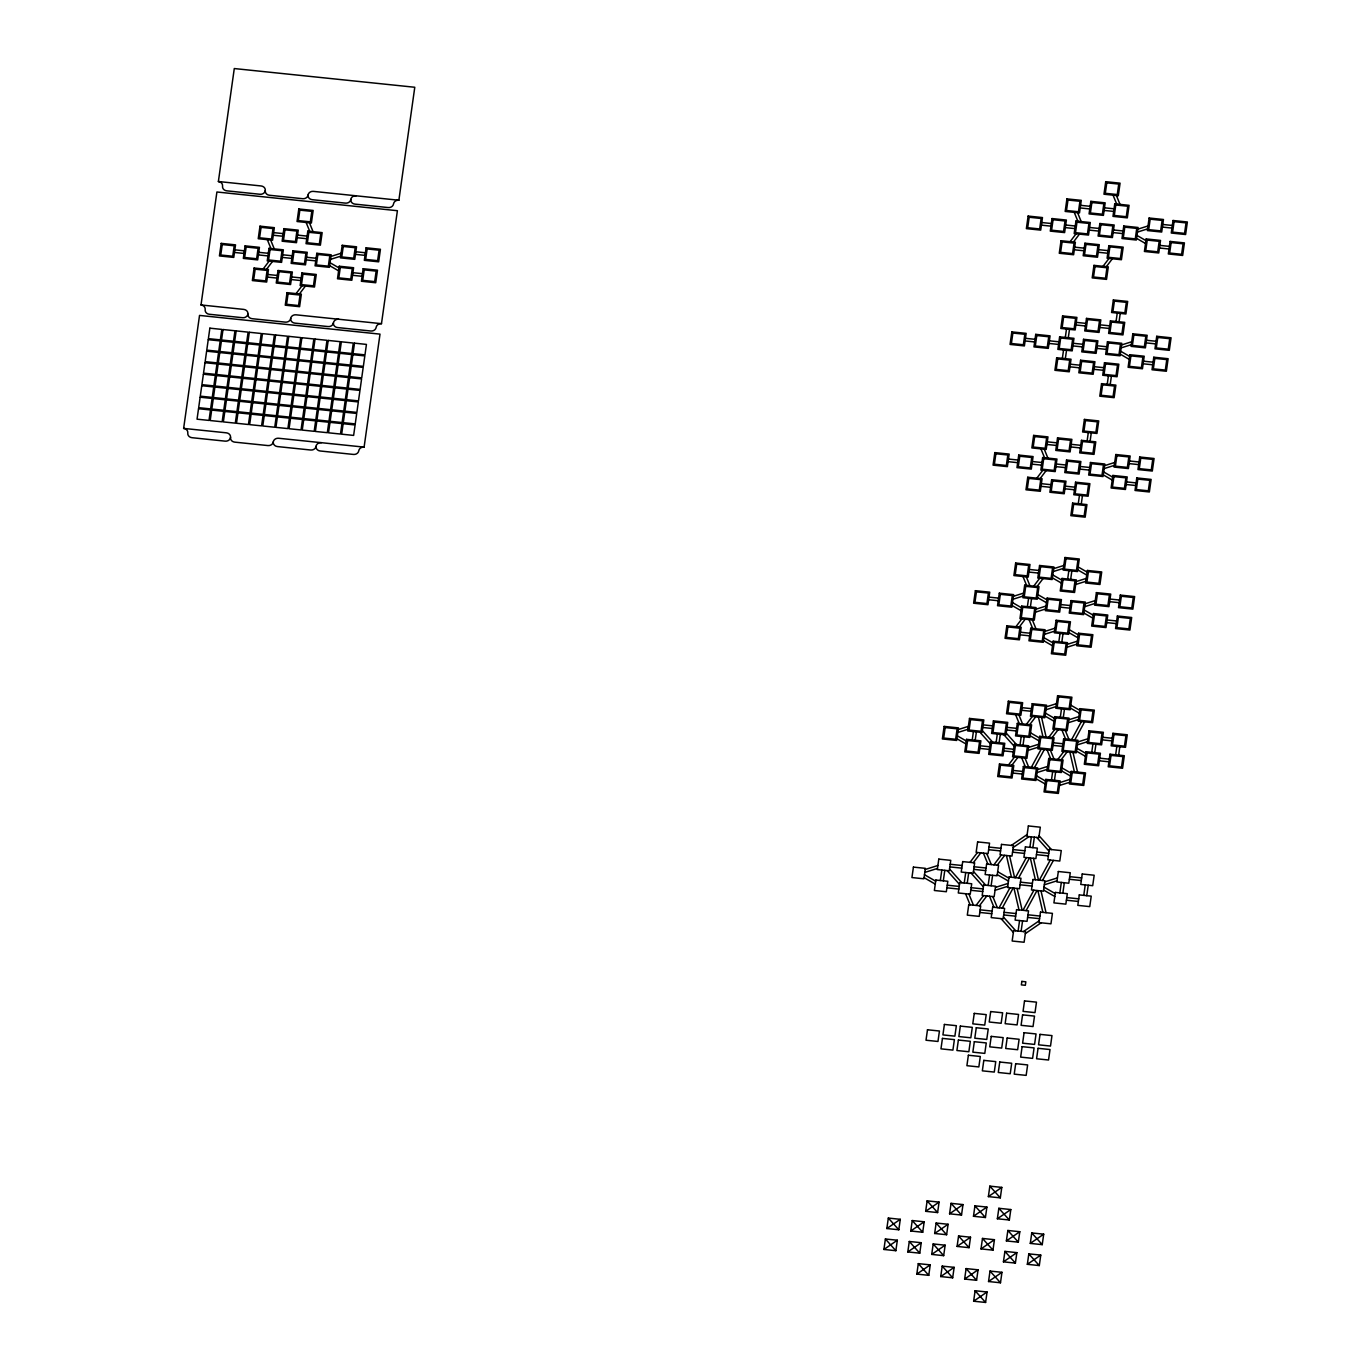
<?xml version="1.0" encoding="UTF-8"?>
<svg xmlns="http://www.w3.org/2000/svg" width="1371" height="1371" viewBox="0 0 1371 1371"><rect width="100%" height="100%" fill="white"/><g stroke="black" fill="none" stroke-linecap="round" stroke-linejoin="round"><path stroke-width="1.5" d="M183.628 428.403L199.532 315.416L380.007 334.13L364.103 447.117A4.781 4.182 -1 0 0 358.774 450.785A4.781 4.182 -1 0 1 353.444 454.435L320.197 450.99A4.781 4.182 -1 0 1 316.033 446.346A4.781 4.182 -1 0 1 310.686 450.014L277.439 446.569A4.781 4.182 -1 0 1 273.275 441.908A4.781 4.182 -1 0 1 267.945 445.575L234.698 442.13A4.781 4.182 -1 0 1 230.534 437.486A4.781 4.182 -1 0 0 226.369 432.825L183.628 428.403A4.781 4.182 -1 0 1 187.793 433.047A4.781 4.182 -1 0 0 191.957 437.692L225.204 441.154A4.781 4.182 -1 0 0 230.534 437.486M201.006 304.962L216.909 191.991L397.401 210.706L381.481 323.676A4.781 4.182 -1 0 0 376.151 327.343A4.781 4.182 -1 0 1 370.821 331.011L337.574 327.566A4.781 4.182 -1 0 1 333.41 322.905A4.781 4.182 -1 0 1 328.08 326.572L294.834 323.128A4.781 4.182 -1 0 1 290.669 318.483A4.781 4.182 -1 0 1 285.322 322.134L252.075 318.689A4.781 4.182 -1 0 1 247.911 314.045A4.781 4.182 -1 0 0 243.747 309.4L201.006 304.962A4.781 4.182 -1 0 1 205.17 309.606A4.781 4.182 -1 0 0 209.335 314.267L242.581 317.712A4.781 4.182 -1 0 0 247.911 314.045M218.383 181.52L234.287 68.55L414.779 87.264L398.875 200.235A4.781 4.182 -1 0 0 393.528 203.902A4.781 4.182 -1 0 1 388.199 207.569L354.952 204.125A4.781 4.182 -1 0 1 350.787 199.481A4.781 4.182 -1 0 1 345.458 203.131L312.211 199.686A4.781 4.182 -1 0 1 308.047 195.042A4.781 4.182 -1 0 1 302.7 198.709L269.453 195.265A4.781 4.182 -1 0 1 265.289 190.603A4.781 4.182 -1 0 0 261.124 185.959L218.383 181.52A4.781 4.182 -1 0 1 222.548 186.182A4.781 4.182 -1 0 0 226.712 190.826L259.959 194.271A4.781 4.182 -1 0 0 265.289 190.603M883.918 1249.461L885.392 1238.99L897.337 1240.224L895.863 1250.695L883.918 1249.461L897.337 1240.224M886.848 1228.536L888.322 1218.065L900.284 1219.316L898.81 1229.77L886.848 1228.536L900.284 1219.316M940.335 880.508L941.808 870.037M943.317 880.816L944.79 870.345M972.228 739.929L973.41 731.566M975.209 740.237L976.392 731.874M907.808 1251.929L909.281 1241.475L921.243 1242.709L919.77 1253.163L907.808 1251.929L921.243 1242.709M910.755 1231.004L912.229 1220.55L924.191 1221.784L922.717 1232.255L910.755 1231.004L924.191 1221.784M964.241 882.975L965.715 872.522M967.223 883.284L968.697 872.83M916.822 1274.087L918.296 1263.634L930.241 1264.867L928.767 1275.338L916.822 1274.087L930.241 1264.867M925.665 1211.33L927.139 1200.859L939.084 1202.11L937.61 1212.564L925.665 1211.33L939.084 1202.11M996.134 742.414L997.317 734.033M999.116 742.722L1000.299 734.342M931.714 1254.414L933.188 1243.943L945.15 1245.194L943.676 1255.647L931.714 1254.414L945.15 1245.194M934.662 1233.489L936.136 1223.035L948.098 1224.269L946.624 1234.723L934.662 1233.489L948.098 1224.269M988.148 885.46L989.622 875.006M1027.393 606.685L1028.576 598.322M1062.371 358.345L1063.536 349.982M1065.318 337.42L1066.484 329.057M991.13 885.769L992.604 875.315M1030.392 606.993L1031.558 598.63M1065.353 358.654L1066.535 350.291M1068.3 337.729L1069.483 329.366M940.729 1276.572L942.203 1266.119L954.147 1267.352L952.674 1277.806L940.729 1276.572L954.147 1267.352M949.572 1213.815L951.046 1203.344L962.99 1204.578L961.517 1215.049L949.572 1213.815L962.99 1204.578M1020.041 744.881L1021.206 736.518M1023.023 745.19L1024.206 736.827M957.095 1246.428L958.569 1235.974L970.531 1237.208L969.057 1247.661L957.095 1246.428L970.531 1237.208M964.636 1279.057L966.109 1268.586L978.054 1269.82L976.58 1280.291L964.636 1279.057L978.054 1269.82M973.479 1216.283L974.935 1205.829L986.897 1207.063L985.423 1217.517L973.479 1216.283L986.897 1207.063M1018.105 931.029L1019.578 920.558M1029.895 847.329L1031.369 836.876M1058.84 641.782L1060.023 633.419M1067.666 579.025L1068.849 570.644M1078.274 503.705L1079.457 495.325M1087.117 440.931L1088.3 432.568M1021.104 931.337L1022.577 920.866M1032.877 847.638L1034.351 837.184M1061.822 642.091L1063.005 633.728M1070.665 579.333L1071.848 570.953M1081.273 504.014L1082.439 495.651M1090.099 441.239L1091.282 432.876M973.633 1301.216L975.107 1290.745L987.069 1291.996L985.595 1302.45L973.633 1301.216L987.069 1291.996M981.002 1248.912L982.476 1238.441L994.438 1239.692L992.964 1250.146L981.002 1248.912L994.438 1239.692M988.371 1196.609L989.845 1186.138L1001.79 1187.389L1000.316 1197.843L988.371 1196.609L1001.79 1187.389M1051.471 779.979L1052.654 771.616M1060.314 717.222L1061.497 708.858M1107.237 384.223L1108.402 375.86M1116.063 321.465L1117.245 313.085M1054.47 780.288L1055.636 771.924M1063.296 717.53L1064.479 709.167M1110.219 384.531L1111.401 376.168M1119.062 321.774L1120.227 313.393M988.542 1281.525L990.016 1271.071L1001.961 1272.305L1000.487 1282.776L988.542 1281.525L1001.961 1272.305M997.368 1218.768L998.842 1208.297L1010.804 1209.548L1009.33 1220.001L997.368 1218.768L1010.804 1209.548M1003.435 1261.851L1004.909 1251.38L1016.854 1252.631L1015.397 1263.085L1003.435 1261.851L1016.854 1252.631M1006.383 1240.926L1007.856 1230.473L1019.801 1231.706L1018.327 1242.16L1006.383 1240.926L1019.801 1231.706M1059.852 892.898L1061.325 882.444M1062.851 893.207L1064.324 882.753M1091.744 752.319L1092.927 743.956M1094.744 752.628L1095.926 744.264M1027.342 1264.319L1028.816 1253.865L1040.76 1255.099L1039.287 1265.57L1027.342 1264.319L1040.76 1255.099M1030.289 1243.411L1031.763 1232.94L1043.708 1234.174L1042.234 1244.645L1030.289 1243.411L1043.708 1234.174M1083.758 895.383L1085.232 884.912M1086.757 895.691L1088.231 885.22M1115.651 754.804L1116.834 746.424M1118.65 755.113L1119.816 746.732M1031.352 767.28L1041.172 749.2M1034.505 767.606L1044.325 749.526M1071.625 739.62L1081.445 721.54M1074.778 739.946L1084.598 721.866M999.065 907.825L1009.981 887.723M1015.431 877.68L1026.348 857.578M1002.218 908.15L1013.118 888.048M1018.584 878.006L1029.501 857.903M1022.972 910.293L1033.888 890.207M1039.338 880.148L1050.255 860.063M1026.108 910.618L1037.024 890.533M1042.491 880.49L1053.408 860.388M263.198 268.956L269.162 261.09M266.54 269.299L272.503 261.433M296.102 293.6L302.066 285.716M299.444 293.942L305.407 286.076M1070.134 241.656L1076.081 233.79M1073.476 241.999L1079.423 234.133M1103.038 266.3L1109.002 258.434M1106.38 266.642L1112.344 258.776M1036.819 478.171L1042.783 470.304M1040.161 478.53L1046.124 470.647M1033.751 586.12L1039.715 578.236M1037.093 586.462L1043.057 578.596M1015.911 626.718L1021.875 618.852M1019.253 627.061L1025.217 619.195M1026.399 724.316L1032.346 716.45M1029.724 724.659L1035.688 716.793M1008.542 764.915L1014.506 757.049M1011.884 765.258L1017.848 757.392M1048.832 737.255L1054.779 729.389M1052.157 737.598L1058.121 729.732M970 862.359L977.437 852.505M973.341 862.702L980.779 852.865M1057.829 759.414L1063.793 751.548M1061.171 759.757L1067.135 751.891M993.906 864.827L1001.344 854.99M997.248 865.17L1004.686 855.333M976.049 905.443L983.504 895.589M979.391 905.785L986.846 895.948M1011.352 845.41L1027.136 834.562M1013.203 847.484L1029.004 836.636M1023.469 931.577L1039.269 920.729M1025.319 933.651L1041.12 922.803M330.925 256.446L341.071 253.258M330.514 259.376L340.659 256.188M1137.861 229.163L1148.007 225.958M1137.45 232.076L1147.596 228.888M1121.547 344.961L1131.709 341.756M1121.135 347.874L1131.298 344.687M1104.546 465.677L1114.709 462.473M1104.135 468.591L1114.297 465.403M1053.665 568.657L1063.827 565.469M1053.254 571.57L1063.416 568.382M1013.392 596.316L1023.554 593.129M1012.98 599.247L1023.143 596.042M1076.098 581.595L1086.26 578.408M1075.687 584.509L1085.849 581.321M1035.825 609.255L1045.97 606.068M1035.413 612.186L1045.559 608.981M1085.112 603.754L1095.258 600.567M1084.701 606.685L1094.846 603.48M1044.839 631.414L1054.985 628.226M1044.428 634.345L1054.573 631.157M1067.272 644.353L1077.417 641.165M1066.861 647.283L1077.006 644.096M958.226 729.561L968.372 726.373M957.815 732.491L967.96 729.286M1046.313 706.853L1056.458 703.666M1045.902 709.784L1056.047 706.579M1068.746 719.792L1078.891 716.605M1068.335 722.723L1078.48 719.518M1028.473 747.452L1038.618 744.264M1028.061 750.383L1038.207 747.195M1077.743 741.951L1087.906 738.763M1077.332 744.881L1087.494 741.694M1037.47 769.628L1047.615 766.423M1037.059 772.541L1047.204 769.354M1059.903 782.567L1070.048 779.362M1059.492 785.48L1069.637 782.293M925.202 869.488L937.901 865.495M924.791 872.419L937.49 868.426M995.449 887.397L1008.148 883.404M995.038 890.31L1007.736 886.317M1044.736 881.879L1057.418 877.903M1044.325 884.809L1057.007 880.816M1080.571 205.324L1090.134 206.318M1104.478 207.809L1114.04 208.803M1080.211 207.946L1089.774 208.94M1104.118 210.431L1113.68 211.408M1162.779 224.467L1172.342 225.461M1162.402 227.089L1171.965 228.066M1041.771 222.53L1051.334 223.524M1065.678 225.015L1075.241 226.009M1089.585 227.483L1099.148 228.477M1113.492 229.968L1123.055 230.962M1041.412 225.152L1050.974 226.146M1065.318 227.62L1074.864 228.614M1089.208 230.105L1098.771 231.099M1113.115 232.59L1122.678 233.584M1159.832 245.392L1169.394 246.386M1159.455 247.997L1169.017 248.991M1074.693 247.174L1084.255 248.168M1098.582 249.659L1108.145 250.636M1074.316 249.796L1083.878 250.773M1098.222 252.264L1107.785 253.258M398.875 200.235L313.376 191.374A4.781 4.182 -1 0 0 308.047 195.042M273.652 232.624L283.214 233.618M297.541 235.109L307.104 236.103M273.275 235.246L282.837 236.24M297.181 237.714L306.744 238.708M1076.218 322.374L1085.781 323.367M1100.125 324.841L1109.687 325.835M1075.858 324.978L1085.421 325.972M1099.765 327.463L1109.328 328.457M355.843 251.767L365.406 252.761M355.466 254.372L365.029 255.366M1146.464 340.265L1156.027 341.259M1146.105 342.887L1155.667 343.881M234.835 249.83L244.398 250.824M258.742 252.315L268.305 253.309M282.649 254.783L292.212 255.777M306.556 257.268L316.118 258.262M234.475 252.453L244.038 253.446M258.382 254.92L267.945 255.914M282.289 257.405L291.852 258.399M306.196 259.89L315.741 260.867M1025.474 338.329L1035.036 339.323M1049.381 340.813L1058.926 341.807M1073.27 343.298L1082.833 344.275M1097.177 345.766L1106.74 346.76M1025.097 340.951L1034.659 341.945M1049.004 343.436L1058.566 344.412M1072.91 345.903L1082.473 346.897M1096.817 348.388L1106.38 349.382M352.895 272.692L362.458 273.669M352.518 275.297L362.081 276.291M1143.517 361.19L1153.08 362.184M1143.157 363.795L1152.72 364.789M267.756 274.474L277.319 275.468M291.663 276.942L301.226 277.936M267.379 277.079L276.942 278.073M291.286 279.564L300.849 280.558M1070.34 364.206L1079.902 365.2M1094.229 366.691L1103.792 367.685M1069.963 366.828L1079.525 367.822M1093.869 369.313L1103.432 370.29M381.481 323.676L295.999 314.816A4.781 4.182 -1 0 0 290.669 318.483M1047.273 441.839L1056.835 442.833M1071.179 444.324L1080.742 445.318M1046.913 444.461L1056.475 445.455M1070.802 446.946L1080.365 447.94M1129.464 460.982L1139.027 461.976M1129.104 463.604L1138.667 464.598M1008.473 459.045L1018.036 460.039M1032.38 461.53L1041.943 462.524M1056.287 464.015L1065.85 464.992M1080.177 466.483L1089.739 467.477M1008.096 461.667L1017.659 462.661M1032.003 464.152L1041.566 465.129M1055.91 466.62L1065.473 467.614M1079.817 469.105L1089.379 470.099M1126.516 481.906L1136.079 482.9M1126.157 484.511L1135.719 485.505M1041.377 483.689L1050.94 484.683M1065.284 486.174L1074.847 487.168M1041.017 486.311L1050.58 487.305M1064.924 488.779L1074.487 489.773M364.103 447.117L278.621 438.257A4.781 4.182 -1 0 0 273.275 441.908M1029.295 569.462L1038.858 570.456M1028.936 572.084L1038.498 573.078M1110.03 599.058L1119.593 600.052M1109.653 601.68L1119.216 602.674M989.022 597.139L998.585 598.116M1060.743 604.56L1070.305 605.554M988.662 599.744L998.225 600.738M1060.366 607.182L1069.928 608.176M1107.082 619.983L1116.645 620.977M1106.705 622.605L1116.268 623.599M1020.47 632.237L1030.032 633.231M1020.093 634.842L1029.655 635.836M1021.943 707.676L1031.506 708.653M1021.566 710.281L1031.129 711.275M983.144 724.865L992.707 725.859M1007.051 727.35L1016.597 728.344M1102.661 737.272L1112.224 738.249M982.767 727.487L992.33 728.481M1006.674 729.972L1016.237 730.966M1102.301 739.877L1111.864 740.871M1053.374 742.774L1062.936 743.768M1053.014 745.378L1062.576 746.372M980.196 745.79L989.759 746.784M1004.103 748.275L1013.666 749.269M1099.713 758.18L1109.276 759.174M979.819 748.412L989.382 749.406M1003.726 750.88L1013.289 751.874M1099.353 760.802L1108.916 761.796M1013.1 770.433L1022.663 771.427M1012.741 773.055L1022.303 774.032M989.005 847.072L1000.95 848.323M1012.912 849.557L1024.857 850.791M1036.819 852.042L1048.764 853.276M988.628 849.694L1000.59 850.928M1012.535 852.162L1024.497 853.413M1036.442 854.647L1048.404 855.881M950.189 864.278L962.151 865.512M974.096 866.763L986.057 867.997M1069.723 876.669L1081.668 877.92M949.829 866.9L961.774 868.134M973.736 869.368L985.68 870.619M1069.363 879.291L1081.308 880.525M1020.435 882.17L1032.397 883.421M1020.075 884.792L1032.02 886.026M947.258 885.203L959.203 886.437M971.148 887.688L983.11 888.922M1066.775 897.594L1078.737 898.828M946.881 887.808L958.843 889.059M970.788 890.293L982.733 891.527M1066.415 900.216L1078.36 901.45M980.162 909.847L992.107 911.081M1004.069 912.315L1016.014 913.566M1027.976 914.8L1039.921 916.034M979.802 912.452L991.747 913.703M1003.692 914.937L1015.654 916.171M1027.599 917.422L1039.561 918.656M1136.97 235.435L1145.95 240.611M1136.559 238.348L1145.539 243.524M1120.673 351.233L1129.635 356.409M1120.261 354.164L1129.224 359.339M1103.672 471.95L1112.635 477.125M1103.261 474.88L1112.224 480.056M1078.172 566.943L1087.134 572.118M1077.76 569.873L1086.723 575.049M1052.791 574.929L1061.754 580.104M1052.38 577.859L1061.343 583.035M1084.221 610.026L1093.201 615.202M1083.81 612.957L1092.79 618.132M1037.881 594.62L1046.861 599.795M1037.47 597.533L1046.45 602.709M1069.329 629.717L1078.309 634.893M1068.917 632.631L1077.897 637.806M1012.518 602.589L1021.481 607.764M1012.106 605.519L1021.069 610.695M1043.948 637.686L1052.928 642.879M1043.537 640.617L1052.517 645.792M330.034 262.735L339.014 267.911M329.623 265.648L338.603 270.824M1070.802 705.157L1079.782 710.332M1070.391 708.07L1079.371 713.246M1045.422 713.126L1054.402 718.301M1045.01 716.056L1053.991 721.232M1076.869 748.24L1085.832 753.416M1076.458 751.154L1085.421 756.329M1030.529 732.817L1039.492 737.992M1030.118 735.73L1039.081 740.906M1061.959 767.914L1070.94 773.09M1061.548 770.845L1070.528 776.02M1036.596 775.9L1045.559 781.076M1036.185 778.814L1045.148 783.989M957.335 735.833L966.315 741.008M956.924 738.763L965.904 743.939M1043.999 887.123L1055.207 893.584M1043.588 890.036L1054.796 896.514M997.66 871.699L1008.885 878.16M997.248 874.629L1008.473 881.09M924.465 874.715L935.69 881.193M924.054 877.646L935.279 884.124M1006.228 733.091L1016.477 744.522M1003.863 734.719L1014.094 746.15M982.339 730.606L992.57 742.037M979.957 732.234L990.188 743.665M1039.098 835.796L1051.437 849.574M1036.716 837.424L1049.055 851.202M973.444 871.442L985.766 885.22M971.062 873.07L983.401 886.848M1003.401 917.01L1015.74 930.772M1001.036 918.639L1013.375 932.4M949.537 868.974L961.876 882.735M947.155 870.602L959.494 884.364M989.845 1186.138L1000.316 1197.843M1031.763 1232.94L1042.234 1244.645M998.842 1208.297L1009.33 1220.001M1007.856 1230.473L1018.327 1242.16M1028.816 1253.865L1039.287 1265.57M974.935 1205.829L985.423 1217.517M1004.909 1251.38L1015.397 1263.085M951.046 1203.344L961.517 1215.049M982.476 1238.441L992.964 1250.146M927.139 1200.859L937.61 1212.564M958.569 1235.974L969.057 1247.661M990.016 1271.071L1000.487 1282.776M936.136 1223.035L946.624 1234.723M966.109 1268.586L976.58 1280.291M912.229 1220.55L922.717 1232.255M933.188 1243.943L943.676 1255.647M975.107 1290.745L985.595 1302.45M942.203 1266.119L952.674 1277.806M888.322 1218.065L898.81 1229.77M909.281 1241.475L919.77 1253.163M918.296 1263.634L928.767 1275.338M885.392 1238.99L895.863 1250.695M1116.405 195.505L1120.004 204.382M1113.063 195.162L1116.662 204.022M1077.589 212.711L1081.188 221.588M1074.247 212.368L1077.863 221.228M1044.291 449.225L1047.89 458.103M1040.949 448.883L1044.548 457.743M1026.313 576.848L1029.929 585.725M1022.972 576.505L1026.588 585.366M1032.38 619.932L1035.979 628.792M1029.038 619.589L1032.637 628.449M1065.301 730.469L1068.9 739.329M1061.959 730.126L1065.558 738.986M1050.392 750.16L1054.008 759.02M1047.05 749.817L1050.666 758.677M1018.961 715.062L1022.56 723.922M1015.62 714.702L1019.219 723.58M1025.011 758.129L1028.627 767.006M1021.686 757.786L1025.285 766.663M986.76 853.482L991.267 864.553M983.418 853.139L987.925 864.21M992.827 896.565L997.334 907.636M989.485 896.206L993.992 907.294M968.92 894.081L973.427 905.168M965.578 893.738L970.085 904.809M309.469 222.805L313.068 231.682M306.127 222.462L309.726 231.322M270.653 240.011L274.269 248.871M267.328 239.668L270.927 248.528M1073.013 752.508L1077.537 772.079M1069.86 752.165L1074.384 771.753M1041.566 717.393L1046.09 736.981M1038.43 717.067L1042.937 736.638M1033.477 858.315L1038.498 880.062M1041.017 890.944L1046.039 912.692M1030.324 857.989L1035.362 879.736M1037.864 890.619L1042.885 912.366M1009.57 855.847L1014.591 877.594M1017.111 888.459L1022.132 910.207M1006.434 855.521L1011.455 877.269M1013.957 888.134L1018.979 909.881M316.033 446.346A4.781 4.182 -1 0 1 321.362 442.679M333.41 322.905A4.781 4.182 -1 0 1 338.74 319.237M350.787 199.481A4.781 4.182 -1 0 1 356.117 195.813M221.194 243.37L219.429 255.931L233.773 257.422L235.538 244.861L221.194 243.37M198.521 408.712L197.047 419.183L209.009 420.417L210.483 409.963L198.521 408.712M200.149 397.213L198.675 407.667L210.62 408.918L212.094 398.447L200.149 397.213M201.76 385.697L200.286 396.168L212.248 397.401L213.722 386.948L201.76 385.697M203.388 374.197L201.914 384.651L213.859 385.902L215.333 375.431L203.388 374.197M204.999 362.698L203.525 373.152L215.487 374.386L216.961 363.932L204.999 362.698M206.627 351.182L205.153 361.636L217.098 362.887L218.572 352.416L206.627 351.182M208.238 339.682L206.764 350.136L218.726 351.37L220.2 340.916L208.238 339.682M209.866 328.166L208.392 338.637L220.337 339.871L221.811 329.417L209.866 328.166M222.239 244.552L220.765 255.006L232.727 256.24L234.201 245.786L222.239 244.552M211.665 410.083L210.191 420.537L222.153 421.788L223.627 411.317L211.665 410.083M213.293 398.567L211.82 409.038L223.764 410.272L225.238 399.818L213.293 398.567M214.904 387.068L213.43 397.521L225.392 398.772L226.866 388.301L214.904 387.068M216.532 375.568L215.058 386.022L227.003 387.256L228.477 376.802L216.532 375.568M218.143 364.052L216.669 374.506L228.631 375.757L230.105 365.286L218.143 364.052M219.771 352.553L218.297 363.007L230.242 364.24L231.716 353.787L219.771 352.553M221.399 341.036L219.926 351.507L231.87 352.741L233.344 342.287L221.399 341.036M223.01 329.537L221.536 339.991L233.498 341.225L234.972 330.771L223.01 329.537M245.101 245.855L243.335 258.399L257.679 259.89L259.445 247.346L245.101 245.855M246.146 247.02L244.672 257.491L256.634 258.725L258.108 248.271L246.146 247.02M224.81 411.437L223.353 421.908L235.298 423.142L236.772 412.688L224.81 411.437M226.438 399.938L224.964 410.392L236.926 411.643L238.383 401.172L226.438 399.938M228.066 388.439L226.592 398.892L238.537 400.126L240.011 389.672L228.066 388.439M229.677 376.922L228.203 387.376L240.165 388.627L241.639 378.156L229.677 376.922M231.305 365.423L229.831 375.877L241.776 377.111L243.25 366.657L231.305 365.423M232.916 353.907L231.442 364.378L243.404 365.611L244.878 355.158L232.916 353.907M234.544 342.407L233.07 352.861L245.015 354.095L246.489 343.641L234.544 342.407M236.155 330.891L234.681 341.362L246.643 342.596L248.117 332.142L236.155 330.891M254.115 268.013L252.35 280.575L266.677 282.049L268.459 269.504L254.115 268.013M259.993 226.164L258.228 238.725L272.572 240.216L274.337 227.655L259.993 226.164M255.16 269.179L253.686 279.65L265.631 280.884L267.105 270.43L255.16 269.179M261.056 227.346L259.582 237.8L271.527 239.034L273 228.58L261.056 227.346M237.971 412.808L236.498 423.262L248.442 424.513L249.916 414.042L237.971 412.808M239.582 401.292L238.108 411.763L250.07 412.997L251.544 402.543L239.582 401.292M241.21 389.792L239.736 400.246L251.681 401.497L253.155 391.026L241.21 389.792M242.821 378.293L241.347 388.747L253.309 389.981L254.783 379.527L242.821 378.293M244.449 366.777L242.975 377.248L254.92 378.482L256.394 368.011L244.449 366.777M246.06 355.278L244.586 365.731L256.548 366.965L258.022 356.511L246.06 355.278M247.688 343.761L246.214 354.232L258.159 355.466L259.633 345.012L247.688 343.761M249.299 332.262L247.843 342.716L259.787 343.967L261.261 333.496L249.299 332.262M269.007 248.34L267.242 260.884L281.586 262.375L283.351 249.813L269.007 248.34M270.053 249.505L268.579 259.959L280.541 261.21L282.015 250.739L270.053 249.505M251.116 414.162L249.642 424.633L261.587 425.867L263.061 415.413L251.116 414.162M252.727 402.663L251.253 413.117L263.215 414.368L264.689 403.897L252.727 402.663M254.355 391.163L252.881 401.617L264.826 402.851L266.3 392.397L254.355 391.163M255.966 379.647L254.509 390.118L266.454 391.352L267.928 380.881L255.966 379.647M257.594 368.148L256.12 378.602L268.082 379.836L269.539 369.382L257.594 368.148M259.222 356.631L257.748 367.102L269.693 368.336L271.167 357.882L259.222 356.631M260.833 345.132L259.359 355.586L271.321 356.837L272.795 346.366L260.833 345.132M262.461 333.616L260.987 344.087L272.932 345.321L274.406 334.867L262.461 333.616M278.022 270.498L276.239 283.043L290.583 284.534L292.349 271.989L278.022 270.498M283.9 228.649L282.135 241.21L296.479 242.684L298.244 230.139L283.9 228.649M279.067 271.664L277.593 282.118L289.538 283.369L291.012 272.898L279.067 271.664M284.962 229.814L283.489 240.285L295.433 241.519L296.907 231.065L284.962 229.814M264.26 415.533L262.786 425.987L274.748 427.238L276.205 416.767L264.26 415.533M265.888 404.034L264.414 414.488L276.359 415.721L277.833 405.268L265.888 404.034M267.499 392.517L266.025 402.988L277.987 404.222L279.461 393.751L267.499 392.517M269.127 381.018L267.653 391.472L279.598 392.706L281.072 382.252L269.127 381.018M270.738 369.502L269.264 379.973L281.226 381.207L282.7 370.753L270.738 369.502M272.366 358.002L270.892 368.456L282.837 369.707L284.311 359.236L272.366 358.002M273.977 346.486L272.503 356.957L284.465 358.191L285.939 347.737L273.977 346.486M275.605 334.987L274.131 345.441L286.076 346.692L287.55 336.221L275.605 334.987M287.019 292.657L285.254 305.202L299.598 306.693L301.363 294.148L287.019 292.657M292.914 250.807L291.149 263.369L305.493 264.86L307.258 252.298L292.914 250.807M298.809 208.975L297.044 221.519L311.388 223.01L313.154 210.448L298.809 208.975M288.064 293.822L286.59 304.293L298.552 305.527L300.026 295.056L288.064 293.822M293.96 251.99L292.486 262.444L304.448 263.678L305.922 253.224L293.96 251.99M299.855 210.14L298.381 220.594L310.326 221.845L311.8 211.374L299.855 210.14M277.405 416.904L275.931 427.358L287.893 428.592L289.367 418.138L277.405 416.904M279.033 405.388L277.559 415.859L289.504 417.092L290.978 406.621L279.033 405.388M280.644 393.888L279.17 404.342L291.132 405.576L292.606 395.122L280.644 393.888M282.272 382.372L280.798 392.843L292.743 394.077L294.217 383.623L282.272 382.372M283.883 370.873L282.409 381.327L294.371 382.578L295.845 372.107L283.883 370.873M285.511 359.356L284.037 369.827L295.982 371.061L297.456 360.607L285.511 359.356M287.139 347.857L285.665 358.311L297.61 359.562L299.084 349.091L287.139 347.857M288.75 336.358L287.276 346.812L299.238 348.045L300.712 337.592L288.75 336.358M301.911 272.966L300.146 285.528L314.49 287.019L316.255 274.457L301.911 272.966M307.807 231.133L306.041 243.678L320.386 245.169L322.151 232.624L307.807 231.133M302.974 274.149L301.5 284.602L313.445 285.836L314.919 275.382L302.974 274.149M308.852 232.299L307.378 242.753L319.34 244.004L320.814 233.533L308.852 232.299M290.549 418.258L289.075 428.729L301.037 429.963L302.511 419.492L290.549 418.258M292.177 406.759L290.703 417.212L302.648 418.446L304.122 407.992L292.177 406.759M293.805 395.242L292.331 405.713L304.276 406.947L305.75 396.493L293.805 395.242M295.416 383.743L293.942 394.197L305.904 395.448L307.378 384.977L295.416 383.743M297.044 372.226L295.57 382.698L307.515 383.931L308.989 373.478L297.044 372.226M298.655 360.727L297.181 371.181L309.143 372.432L310.617 361.961L298.655 360.727M300.283 349.211L298.809 359.682L310.754 360.916L312.228 350.462L300.283 349.211M301.894 337.712L300.42 348.165L312.382 349.416L313.856 338.945L301.894 337.712M316.821 253.292L315.056 265.837L329.4 267.328L331.165 254.783L316.821 253.292M317.866 254.458L316.393 264.929L328.337 266.163L329.811 255.691L317.866 254.458M303.711 419.629L302.237 430.083L314.182 431.317L315.656 420.863L303.711 419.629M305.322 408.112L303.848 418.583L315.81 419.817L317.284 409.363L305.322 408.112M306.95 396.613L305.476 407.067L317.421 408.318L318.895 397.847L306.95 396.613M308.561 385.097L307.087 395.568L319.049 396.802L320.523 386.348L308.561 385.097M310.189 373.598L308.715 384.051L320.66 385.302L322.134 374.831L310.189 373.598M311.8 362.081L310.326 372.552L322.288 373.786L323.762 363.332L311.8 362.081M313.428 350.582L311.954 361.036L323.899 362.287L325.373 351.816L313.428 350.582M315.039 339.083L313.565 349.536L325.527 350.77L327.001 340.316L315.039 339.083M316.855 420.983L315.381 431.454L327.326 432.688L328.8 422.234L316.855 420.983M318.466 409.483L316.992 419.937L328.954 421.188L330.428 410.717L318.466 409.483M320.094 397.967L318.62 408.438L330.565 409.672L332.039 399.218L320.094 397.967M321.705 386.468L320.248 396.922L332.193 398.173L333.667 387.702L321.705 386.468M323.333 374.951L321.859 385.422L333.821 386.656L335.278 376.202L323.333 374.951M324.961 363.452L323.487 373.906L335.432 375.157L336.906 364.686L324.961 363.452M326.572 351.953L325.098 362.407L337.06 363.641L338.534 353.187L326.572 351.953M328.2 340.436L326.726 350.907L338.671 352.141L340.145 341.67L328.2 340.436M339.254 266.231L337.489 278.776L351.833 280.267L353.598 267.722L339.254 266.231M342.202 245.306L340.436 257.868L354.763 259.342L356.546 246.797L342.202 245.306M340.299 267.396L338.826 277.867L350.77 279.101L352.244 268.647L340.299 267.396M343.247 246.472L341.773 256.943L353.718 258.176L355.192 247.723L343.247 246.472M330 422.354L328.526 432.808L340.488 434.041L341.945 423.588L330 422.354M331.628 410.837L330.154 421.308L342.099 422.542L343.573 412.088L331.628 410.837M333.239 399.338L331.765 409.792L343.727 411.043L345.201 400.572L333.239 399.338M334.867 387.822L333.393 398.293L345.338 399.527L346.812 389.073L334.867 387.822M336.478 376.322L335.004 386.776L346.966 388.027L348.44 377.556L336.478 376.322M338.106 364.823L336.632 375.277L348.577 376.511L350.051 366.057L338.106 364.823M339.717 353.307L338.243 363.778L350.205 365.012L351.679 354.541L339.717 353.307M341.345 341.807L339.871 352.261L351.816 353.495L353.29 343.041L341.345 341.807M363.161 268.716L361.396 281.261L375.723 282.752L377.505 270.19L363.161 268.716M366.108 247.791L364.326 260.336L378.67 261.827L380.435 249.282L366.108 247.791M364.206 269.881L362.732 280.335L374.677 281.586L376.151 271.115L364.206 269.881M367.154 248.956L365.68 259.41L377.625 260.661L379.099 250.19L367.154 248.956M343.144 423.708L341.67 434.179L353.632 435.412L355.106 424.959L343.144 423.708M344.772 412.208L343.298 422.662L355.243 423.913L356.717 413.442L344.772 412.208M346.383 400.692L344.909 411.163L356.871 412.397L358.345 401.943L346.383 400.692M348.011 389.193L346.537 399.647L358.482 400.898L359.956 390.427L348.011 389.193M349.622 377.693L348.148 388.147L360.11 389.381L361.584 378.927L349.622 377.693M351.25 366.177L349.776 376.648L361.721 377.882L363.195 367.411L351.25 366.177M352.861 354.678L351.404 365.132L363.349 366.365L364.823 355.912L352.861 354.678M354.489 343.161L353.015 353.632L364.977 354.866L366.434 344.412L354.489 343.161M913.412 867.106L911.938 877.56L923.9 878.794L925.374 868.34L913.412 867.106M944.122 726.407L942.357 738.952L956.684 740.443L958.466 727.881L944.122 726.407M945.167 727.573L943.694 738.026L955.638 739.26L957.112 728.806L945.167 727.573M975.381 590.678L973.616 603.223L987.96 604.714L989.725 592.169L975.381 590.678M994.832 452.601L993.067 465.146L1007.394 466.637L1009.176 454.075L994.832 452.601M1011.832 331.885L1010.05 344.429L1024.394 345.92L1026.159 333.359L1011.832 331.885M1028.13 216.07L1026.365 228.631L1040.709 230.122L1042.474 217.561L1028.13 216.07M935.845 880.045L934.371 890.499L946.333 891.733L947.807 881.279L935.845 880.045M938.792 859.12L937.318 869.574L949.28 870.825L950.754 860.354L938.792 859.12M976.426 591.844L974.952 602.315L986.914 603.548L988.388 593.077L976.426 591.844M995.877 453.767L994.403 464.221L1006.348 465.472L1007.822 455.001L995.877 453.767M1012.878 333.05L1011.404 343.504L1023.349 344.755L1024.822 334.284L1012.878 333.05M1029.175 217.252L1027.702 227.706L1039.664 228.94L1041.137 218.486L1029.175 217.252M966.555 739.346L964.773 751.891L979.117 753.382L980.899 740.82L966.555 739.346M969.503 718.421L967.72 730.966L982.064 732.457L983.83 719.912L969.503 718.421M967.6 740.511L966.127 750.965L978.071 752.216L979.545 741.745L967.6 740.511M970.548 719.586L969.074 730.04L981.019 731.291L982.493 720.82L970.548 719.586M927.482 1029.775L926.008 1040.229L937.97 1041.463L939.443 1031.009L927.482 1029.775M999.288 593.163L997.522 605.708L1011.867 607.199L1013.632 594.637L999.288 593.163M1018.739 455.069L1016.956 467.631L1031.3 469.105L1033.083 456.56L1018.739 455.069M1035.722 334.353L1033.957 346.914L1048.301 348.388L1050.066 335.844L1035.722 334.353M1052.037 218.555L1050.272 231.116L1064.616 232.59L1066.381 220.046L1052.037 218.555M959.751 882.513L958.278 892.984L970.24 894.218L971.713 883.764L959.751 882.513M962.699 861.588L961.225 872.059L973.187 873.293L974.661 862.839L962.699 861.588M1000.333 594.329L998.859 604.782L1010.821 606.016L1012.295 595.562L1000.333 594.329M1019.784 456.235L1018.31 466.706L1030.255 467.939L1031.729 457.486L1019.784 456.235M1036.784 335.518L1035.311 345.989L1047.255 347.223L1048.729 336.769L1036.784 335.518M1053.082 219.72L1051.608 230.191L1063.57 231.425L1065.027 220.971L1053.082 219.72M942.443 1038.395L940.969 1048.849L952.914 1050.1L954.387 1039.629L942.443 1038.395M944.396 1024.445L942.922 1034.899L954.884 1036.15L956.358 1025.679L944.396 1024.445M990.462 741.814L988.68 754.376L1003.024 755.849L1004.789 743.305L990.462 741.814M993.392 720.889L991.627 733.451L1005.971 734.942L1007.736 722.38L993.392 720.889M1006.828 625.776L1005.046 638.32L1019.39 639.811L1021.172 627.267L1006.828 625.776M1015.654 563.018L1013.889 575.563L1028.233 577.054L1029.998 564.492L1015.654 563.018M1027.736 477.228L1025.971 489.79L1040.315 491.281L1042.08 478.719L1027.736 477.228M1033.631 435.395L1031.866 447.94L1046.21 449.431L1047.975 436.886L1033.631 435.395M1061.034 240.713L1059.269 253.275L1073.613 254.749L1075.378 242.204L1061.034 240.713M1066.929 198.881L1065.164 211.425L1079.508 212.916L1081.273 200.355L1066.929 198.881M968.766 904.671L967.292 915.143L979.237 916.376L980.711 905.923L968.766 904.671M977.609 841.914L976.135 852.368L988.08 853.619L989.554 843.148L977.609 841.914M991.507 742.979L990.033 753.45L1001.978 754.684L1003.452 744.23L991.507 742.979M994.455 722.071L992.981 732.525L1004.926 733.759L1006.4 723.305L994.455 722.071M1007.874 626.941L1006.4 637.412L1018.345 638.646L1019.818 628.192L1007.874 626.941M1016.699 564.184L1015.243 574.638L1027.187 575.889L1028.661 565.418L1016.699 564.184M1028.781 478.41L1027.307 488.864L1039.269 490.098L1040.743 479.644L1028.781 478.41M1034.677 436.561L1033.203 447.015L1045.165 448.266L1046.639 437.795L1034.677 436.561M1062.097 241.879L1060.623 252.35L1072.568 253.584L1074.041 243.13L1062.097 241.879M1067.975 200.046L1066.501 210.5L1078.463 211.751L1079.937 201.28L1067.975 200.046M958.38 1040.041L956.907 1050.512L968.851 1051.746L970.325 1041.292L958.38 1040.041M960.334 1026.091L958.86 1036.562L970.822 1037.796L972.296 1027.342L960.334 1026.091M999.459 763.973L997.694 776.534L1012.038 778.025L1013.803 765.464L999.459 763.973M1008.302 701.215L1006.537 713.76L1020.881 715.251L1022.646 702.706L1008.302 701.215M1021.721 606.102L1019.955 618.647L1034.3 620.138L1036.065 607.576L1021.721 606.102M1024.668 585.177L1022.903 597.722L1037.247 599.213L1039.012 586.668L1024.668 585.177M1042.628 457.554L1040.863 470.099L1055.207 471.59L1056.972 459.045L1042.628 457.554M1056.681 357.762L1054.916 370.307L1069.26 371.798L1071.025 359.236L1056.681 357.762M1059.629 336.838L1057.864 349.382L1072.208 350.873L1073.973 338.329L1059.629 336.838M1062.576 315.913L1060.811 328.474L1075.155 329.948L1076.92 317.404L1062.576 315.913M1075.944 221.039L1074.178 233.584L1088.523 235.075L1090.288 222.513L1075.944 221.039M983.658 884.998L982.184 895.452L994.146 896.703L995.62 886.232L983.658 884.998M986.606 864.073L985.132 874.544L997.094 875.778L998.568 865.307L986.606 864.073M1000.504 765.155L999.031 775.609L1010.993 776.843L1012.466 766.389L1000.504 765.155M1009.347 702.38L1007.874 712.851L1019.818 714.085L1021.292 703.614L1009.347 702.38M1022.766 607.267L1021.292 617.721L1033.254 618.972L1034.728 608.501L1022.766 607.267M1025.714 586.342L1024.24 596.796L1036.202 598.047L1037.658 587.576L1025.714 586.342M1043.691 458.719L1042.217 469.19L1054.162 470.424L1055.636 459.953L1043.691 458.719M1057.744 358.928L1056.27 369.382L1068.215 370.633L1069.688 360.162L1057.744 358.928M1060.674 338.003L1059.217 348.474L1071.162 349.708L1072.636 339.237L1060.674 338.003M1063.622 317.078L1062.148 327.549L1074.11 328.783L1075.584 318.329L1063.622 317.078M1076.989 222.205L1075.515 232.659L1087.46 233.91L1088.934 223.439L1076.989 222.205M968.372 1055.242L966.898 1065.695L978.843 1066.929L980.316 1056.475L968.372 1055.242M974.25 1013.392L972.776 1023.846L984.738 1025.097L986.212 1014.626L974.25 1013.392M1014.351 744.299L1012.586 756.843L1026.93 758.334L1028.696 745.79L1014.351 744.299M1017.299 723.374L1015.534 735.919L1029.878 737.409L1031.643 724.865L1017.299 723.374M1030.735 628.261L1028.953 640.805L1043.297 642.296L1045.062 629.735L1030.735 628.261M1039.561 565.486L1037.796 578.048L1052.14 579.539L1053.905 566.977L1039.561 565.486M1051.643 479.713L1049.878 492.258L1064.222 493.749L1065.987 481.204L1051.643 479.713M1057.538 437.863L1055.773 450.425L1070.117 451.916L1071.882 439.354L1057.538 437.863M1084.941 243.198L1083.176 255.743L1097.52 257.234L1099.285 244.689L1084.941 243.198M1090.836 201.348L1089.071 213.91L1103.415 215.384L1105.18 202.839L1090.836 201.348M992.673 907.156L991.199 917.61L1003.144 918.861L1004.617 908.39L992.673 907.156M1001.498 844.399L1000.025 854.853L1011.987 856.087L1013.46 845.633L1001.498 844.399M1015.414 745.464L1013.94 755.918L1025.885 757.169L1027.359 746.698L1015.414 745.464M1018.345 724.539L1016.888 735.01L1028.833 736.244L1030.307 725.79L1018.345 724.539M1031.78 629.426L1030.307 639.88L1042.251 641.131L1043.725 630.66L1031.78 629.426M1040.606 566.669L1039.132 577.122L1051.094 578.356L1052.568 567.902L1040.606 566.669M1052.688 480.878L1051.214 491.349L1063.176 492.583L1064.65 482.129L1052.688 480.878M1058.583 439.046L1057.11 449.499L1069.054 450.733L1070.528 440.28L1058.583 439.046M1085.986 244.364L1084.53 254.817L1096.474 256.069L1097.948 245.598L1085.986 244.364M1091.882 202.514L1090.408 212.985L1102.37 214.219L1103.844 203.765L1091.882 202.514M974.318 1041.703L972.844 1052.157L984.789 1053.391L986.263 1042.937L974.318 1041.703M976.272 1027.753L974.798 1038.207L986.76 1039.458L988.234 1028.987L976.272 1027.753M1023.366 766.458L1021.601 779.002L1035.945 780.493L1037.71 767.949L1023.366 766.458M1032.209 703.7L1030.444 716.245L1044.771 717.736L1046.553 705.174L1032.209 703.7M1047.101 598.116L1045.336 610.661L1059.68 612.152L1061.445 599.607L1047.101 598.116M1066.535 460.022L1064.77 472.584L1079.114 474.075L1080.879 461.513L1066.535 460.022M1080.588 360.23L1078.823 372.792L1093.167 374.283L1094.932 361.721L1080.588 360.23M1083.536 339.305L1081.77 351.867L1096.115 353.358L1097.88 340.796L1083.536 339.305M1086.483 318.398L1084.718 330.942L1099.062 332.433L1100.827 319.871L1086.483 318.398M1093.955 265.357L1092.19 277.902L1106.534 279.393L1108.299 266.848L1093.955 265.357M1099.85 223.507L1098.085 236.069L1112.412 237.56L1114.195 224.998L1099.85 223.507M1105.729 181.675L1103.963 194.219L1118.308 195.71L1120.073 183.166L1105.729 181.675M1009.039 877.012L1007.565 887.483L1019.527 888.716L1020.984 878.245L1009.039 877.012M1024.411 767.623L1022.937 778.094L1034.899 779.328L1036.373 768.874L1024.411 767.623M1033.254 704.865L1031.78 715.319L1043.725 716.57L1045.199 706.099L1033.254 704.865M1048.147 599.281L1046.673 609.735L1058.618 610.986L1060.091 600.515L1048.147 599.281M1067.598 461.204L1066.124 471.658L1078.069 472.892L1079.543 462.438L1067.598 461.204M1081.633 361.413L1080.177 371.867L1092.121 373.101L1093.595 362.647L1081.633 361.413M1084.581 340.488L1083.107 350.942L1095.069 352.176L1096.543 341.722L1084.581 340.488M1087.529 319.563L1086.055 330.017L1098.017 331.268L1099.491 320.797L1087.529 319.563M1095.001 266.522L1093.527 276.993L1105.489 278.227L1106.945 267.773L1095.001 266.522M1100.896 224.69L1099.422 235.144L1111.367 236.378L1112.841 225.924L1100.896 224.69M1106.791 182.84L1105.317 193.294L1117.262 194.545L1118.736 184.074L1106.791 182.84M983.812 1060.366L982.339 1070.837L994.283 1072.071L995.757 1061.617L983.812 1060.366M990.685 1011.558L989.211 1022.012L1001.156 1023.263L1002.629 1012.792L990.685 1011.558M991.233 1036.373L989.759 1046.844L1001.704 1048.078L1003.178 1037.624L991.233 1036.373M1039.732 736.313L1037.967 748.874L1052.311 750.348L1054.076 737.804L1039.732 736.313M1053.151 641.2L1051.386 653.744L1065.73 655.235L1067.495 642.673L1053.151 641.2M1056.098 620.275L1054.333 632.819L1068.677 634.31L1070.443 621.766L1056.098 620.275M1061.994 578.425L1060.229 590.987L1074.573 592.478L1076.338 579.916L1061.994 578.425M1064.941 557.5L1063.176 570.062L1077.52 571.553L1079.285 558.991L1064.941 557.5M1072.602 503.106L1070.837 515.667L1085.181 517.158L1086.946 504.597L1072.602 503.106M1075.55 482.198L1073.784 494.742L1088.128 496.233L1089.894 483.672L1075.55 482.198M1081.445 440.348L1079.68 452.893L1094.024 454.384L1095.789 441.839L1081.445 440.348M1084.392 419.423L1082.61 431.985L1096.954 433.459L1098.737 420.914L1084.392 419.423M1108.848 245.666L1107.082 258.228L1121.427 259.719L1123.192 247.157L1108.848 245.666M1114.743 203.833L1112.978 216.378L1127.322 217.869L1129.087 205.324L1114.743 203.833M1013.632 930.549L1012.158 941.02L1024.103 942.254L1025.577 931.8L1013.632 930.549M1016.579 909.641L1015.106 920.095L1027.05 921.329L1028.524 910.875L1016.579 909.641M1025.405 846.867L1023.931 857.338L1035.893 858.572L1037.367 848.118L1025.405 846.867M1028.353 825.942L1026.879 836.413L1038.841 837.647L1040.315 827.193L1028.353 825.942M1040.778 737.478L1039.304 747.949L1051.266 749.183L1052.739 738.729L1040.778 737.478M1054.213 642.365L1052.739 652.819L1064.684 654.07L1066.158 643.599L1054.213 642.365M1057.161 621.44L1055.687 631.911L1067.632 633.145L1069.106 622.674L1057.161 621.44M1063.039 579.607L1061.565 590.061L1073.527 591.295L1075.001 580.841L1063.039 579.607M1065.987 558.683L1064.513 569.136L1076.475 570.37L1077.949 559.916L1065.987 558.683M1073.647 504.288L1072.173 514.742L1084.135 515.976L1085.609 505.522L1073.647 504.288M1076.595 483.363L1075.121 493.817L1087.083 495.068L1088.557 484.597L1076.595 483.363M1082.49 441.513L1081.016 451.984L1092.961 453.218L1094.435 442.764L1082.49 441.513M1085.438 420.589L1083.964 431.06L1095.909 432.293L1097.383 421.84L1085.438 420.589M1109.893 246.849L1108.419 257.302L1120.381 258.536L1121.855 248.082L1109.893 246.849M1115.788 204.999L1114.315 215.47L1126.277 216.704L1127.75 206.233L1115.788 204.999M999.75 1062.028L998.277 1072.482L1010.221 1073.733L1011.695 1063.262L999.75 1062.028M1006.622 1013.203L1005.149 1023.674L1017.093 1024.908L1018.567 1014.454L1006.622 1013.203M1007.171 1038.036L1005.697 1048.489L1017.642 1049.723L1019.116 1039.269L1007.171 1038.036M1045.799 779.396L1044.034 791.941L1058.378 793.432L1060.143 780.887L1045.799 779.396M1048.746 758.471L1046.981 771.033L1061.325 772.507L1063.091 759.962L1048.746 758.471M1054.642 716.639L1052.859 729.183L1067.204 730.674L1068.986 718.113L1054.642 716.639M1057.589 695.714L1055.807 708.259L1070.151 709.75L1071.916 697.205L1057.589 695.714M1071.008 600.584L1069.243 613.145L1083.587 614.636L1085.352 602.075L1071.008 600.584M1090.442 462.507L1088.677 475.069L1103.021 476.542L1104.786 463.998L1090.442 462.507M1101.547 383.64L1099.782 396.185L1114.126 397.676L1115.891 385.114L1101.547 383.64M1104.495 362.715L1102.73 375.26L1117.074 376.751L1118.839 364.206L1104.495 362.715M1107.442 341.79L1105.677 354.352L1120.021 355.826L1121.786 343.281L1107.442 341.79M1110.39 320.865L1108.625 333.427L1122.969 334.918L1124.734 322.356L1110.39 320.865M1113.338 299.958L1111.573 312.502L1125.917 313.993L1127.682 301.431L1113.338 299.958M1123.757 225.992L1121.975 238.537L1136.319 240.028L1138.101 227.483L1123.757 225.992M1032.946 879.497L1031.472 889.95L1043.417 891.201L1044.891 880.73L1032.946 879.497M1046.844 780.562L1045.37 791.033L1057.332 792.267L1058.806 781.813L1046.844 780.562M1049.792 759.637L1048.318 770.108L1060.263 771.342L1061.737 760.888L1049.792 759.637M1055.687 717.804L1054.213 728.258L1066.158 729.509L1067.632 719.038L1055.687 717.804M1058.635 696.879L1057.161 707.333L1069.106 708.584L1070.58 698.113L1058.635 696.879M1072.053 601.766L1070.58 612.22L1082.524 613.454L1083.998 603L1072.053 601.766M1091.487 463.672L1090.014 474.143L1101.976 475.377L1103.449 464.923L1091.487 463.672M1102.592 384.805L1101.136 395.259L1113.081 396.51L1114.554 386.039L1102.592 384.805M1105.54 363.881L1104.066 374.352L1116.028 375.585L1117.502 365.114L1105.54 363.881M1108.488 342.956L1107.014 353.427L1118.976 354.661L1120.45 344.207L1108.488 342.956M1111.435 322.048L1109.962 332.502L1121.924 333.736L1123.397 323.282L1111.435 322.048M1114.383 301.123L1112.909 311.577L1124.871 312.811L1126.345 302.357L1114.383 301.123M1124.803 227.158L1123.329 237.629L1135.274 238.862L1136.748 228.409L1124.803 227.158M1021.841 981.396L1021.361 984.892L1025.337 985.303L1025.834 981.825L1021.841 981.396M1015.688 1063.673L1014.214 1074.144L1026.159 1075.378L1027.633 1064.924L1015.688 1063.673M1022.56 1014.866L1021.087 1025.319L1033.031 1026.553L1034.505 1016.1L1022.56 1014.866M1024.514 1000.916L1023.057 1011.37L1035.002 1012.621L1036.476 1002.15L1024.514 1000.916M1063.639 738.798L1061.874 751.342L1076.218 752.833L1077.983 740.271L1063.639 738.798M1078.531 633.213L1076.766 645.758L1091.11 647.249L1092.876 634.704L1078.531 633.213M1087.374 570.456L1085.609 583.001L1099.953 584.492L1101.718 571.93L1087.374 570.456M1040.486 912.109L1039.012 922.58L1050.957 923.814L1052.431 913.36L1040.486 912.109M1049.312 849.352L1047.838 859.806L1059.8 861.057L1061.274 850.586L1049.312 849.352M1064.684 739.963L1063.211 750.417L1075.172 751.668L1076.646 741.197L1064.684 739.963M1079.577 634.379L1078.12 644.85L1090.065 646.084L1091.539 635.63L1079.577 634.379M1088.42 571.621L1086.946 582.075L1098.908 583.326L1100.382 572.855L1088.42 571.621M1022.115 1046.656L1020.658 1057.11L1032.603 1058.361L1034.077 1047.89L1022.115 1046.656M1024.086 1032.706L1022.612 1043.177L1034.574 1044.411L1036.048 1033.94L1024.086 1032.706M1071.179 771.41L1069.414 783.972L1083.758 785.446L1085.524 772.901L1071.179 771.41M1080.005 708.653L1078.24 721.197L1092.584 722.688L1094.349 710.144L1080.005 708.653M1093.441 613.523L1091.676 626.084L1106.003 627.575L1107.785 615.013L1093.441 613.523M1096.389 592.615L1094.606 605.159L1108.95 606.65L1110.733 594.089L1096.389 592.615M1112.875 475.446L1111.11 488.007L1125.454 489.481L1127.219 476.937L1112.875 475.446M1115.823 454.521L1114.057 467.083L1128.402 468.574L1130.167 456.012L1115.823 454.521M1129.875 354.729L1128.11 367.291L1142.454 368.765L1144.219 356.22L1129.875 354.729M1132.823 333.804L1131.058 346.366L1145.402 347.857L1147.167 335.295L1132.823 333.804M1146.19 238.931L1144.408 251.476L1158.752 252.967L1160.517 240.422L1146.19 238.931M1149.121 218.006L1147.356 230.568L1161.7 232.042L1163.465 219.497L1149.121 218.006M1055.379 892.435L1053.905 902.889L1065.85 904.14L1067.323 893.669L1055.379 892.435M1058.326 871.51L1056.852 881.964L1068.797 883.215L1070.271 872.744L1058.326 871.51M1072.225 772.576L1070.751 783.047L1082.696 784.281L1084.17 773.827L1072.225 772.576M1081.068 709.818L1079.594 720.272L1091.539 721.523L1093.013 711.052L1081.068 709.818M1094.486 614.705L1093.013 625.159L1104.957 626.393L1106.431 615.939L1094.486 614.705M1097.434 593.78L1095.96 604.234L1107.905 605.485L1109.379 595.014L1097.434 593.78M1113.92 476.611L1112.447 487.082L1124.409 488.316L1125.882 477.862L1113.92 476.611M1116.868 455.703L1115.394 466.157L1127.356 467.391L1128.83 456.937L1116.868 455.703M1130.921 355.894L1129.447 366.365L1141.409 367.599L1142.883 357.146L1130.921 355.894M1133.868 334.987L1132.395 345.441L1144.357 346.674L1145.83 336.221L1133.868 334.987M1147.236 240.096L1145.762 250.567L1157.707 251.801L1159.18 241.347L1147.236 240.096M1150.183 219.171L1148.709 229.643L1160.654 230.876L1162.128 220.423L1150.183 219.171M1038.053 1048.301L1036.579 1058.772L1048.541 1060.006L1050.015 1049.552L1038.053 1048.301M1040.023 1034.368L1038.55 1044.822L1050.512 1046.056L1051.968 1035.602L1040.023 1034.368M1086.072 751.736L1084.307 764.281L1098.651 765.772L1100.416 753.227L1086.072 751.736M1089.02 730.812L1087.254 743.356L1101.599 744.847L1103.364 732.303L1089.02 730.812M1087.117 752.902L1085.643 763.356L1097.605 764.607L1099.079 754.136L1087.117 752.902M1090.065 731.977L1088.591 742.448L1100.553 743.682L1102.027 733.228L1090.065 731.977M1117.348 616.007L1115.566 628.569L1129.91 630.043L1131.692 617.498L1117.348 616.007M1120.278 595.083L1118.513 607.644L1132.857 609.135L1134.622 596.574L1120.278 595.083M1136.782 477.931L1135.017 490.475L1149.361 491.966L1151.126 479.422L1136.782 477.931M1139.729 457.006L1137.964 469.55L1152.308 471.041L1154.074 458.497L1139.729 457.006M1153.782 357.214L1152.017 369.759L1166.361 371.25L1168.126 358.705L1153.782 357.214M1156.73 336.289L1154.965 348.834L1169.309 350.325L1171.074 337.78L1156.73 336.289M1170.08 241.416L1168.315 253.961L1182.659 255.452L1184.424 242.89L1170.08 241.416M1173.028 220.491L1171.262 233.036L1185.607 234.527L1187.372 221.982L1173.028 220.491M1079.285 894.903L1077.812 905.374L1089.756 906.608L1091.23 896.154L1079.285 894.903M1082.233 873.995L1080.759 884.449L1092.704 885.683L1094.178 875.229L1082.233 873.995M1118.393 617.173L1116.919 627.644L1128.864 628.878L1130.338 618.424L1118.393 617.173M1121.341 596.265L1119.867 606.719L1131.812 607.953L1133.286 597.499L1121.341 596.265M1137.827 479.096L1136.353 489.55L1148.315 490.801L1149.789 480.33L1137.827 479.096M1140.775 458.171L1139.301 468.642L1151.263 469.876L1152.737 459.422L1140.775 458.171M1154.828 358.379L1153.354 368.833L1165.316 370.084L1166.79 359.613L1154.828 358.379M1157.775 337.455L1156.301 347.926L1168.263 349.159L1169.72 338.706L1157.775 337.455M1171.142 242.581L1169.669 253.035L1181.613 254.286L1183.087 243.815L1171.142 242.581M1174.073 221.656L1172.616 232.127L1184.561 233.361L1186.035 222.89L1174.073 221.656M1109.979 754.204L1108.214 766.766L1122.558 768.257L1124.323 755.695L1109.979 754.204M1112.926 733.296L1111.161 745.841L1125.505 747.332L1127.27 734.77L1112.926 733.296M1111.024 755.387L1109.55 765.841L1121.512 767.075L1122.986 756.621L1111.024 755.387M1113.972 734.462L1112.498 744.916L1124.46 746.167L1125.934 735.696L1113.972 734.462"/></g></svg>
